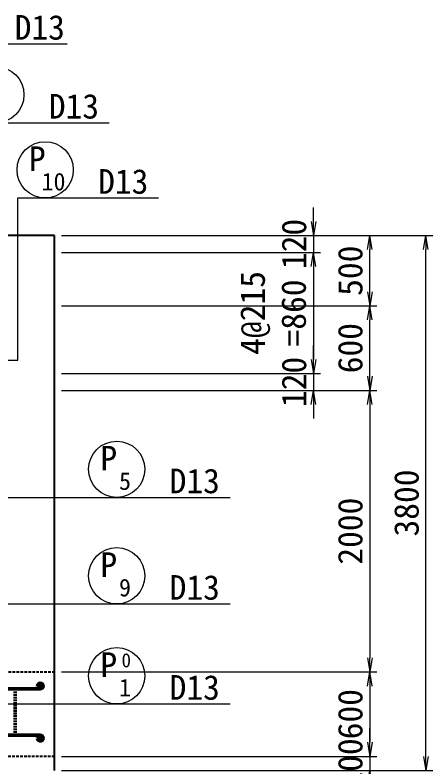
# Model space of a CAD drawing. Header units: millimetres. Extents: x 169470 to 758170, y -17820 to 11880.
# Drawn here: x 474729 to 477700, y -10740 to -5399 of the extents above; entities that cross this region are included whole.
import ezdxf
from ezdxf.enums import TextEntityAlignment as Align

# ---------------------------------------------------------------- set-up
doc = ezdxf.new("R2010")
doc.units = ezdxf.units.MM
doc.header["$LTSCALE"] = 50
doc.header["$PDSIZE"] = 300
doc.linetypes.add('DASHED2', pattern=[0.375, 0.25, -0.125])
doc.layers.get('Defpoints').update_dxf_attribs({"color": 151})
for name, color, linetype, lineweight in [('D-STR', 1, 'Continuous', 25), ('D-STR-DIM', 7, 'Continuous', 13), ('D-STR-HTXT', 7, 'Continuous', 13), ('D-STR-STR1', 2, 'Continuous', 50), ('D-STR-STR2', 6, 'Continuous', 50), ('D-STR-STR3', 4, 'Continuous', 50), ('D-STR-TXT', 7, 'Continuous', 13)]:
    doc.layers.add(name, color=color, linetype=linetype, lineweight=lineweight)
doc.styles.add('YOKO_GOTHIC', font='MS Gothic.ttf')
doc.dimstyles.new('S50', dxfattribs={"dimscale": 50, "dimtxt": 3.5, "dimasz": 2, "dimexe": 1, "dimexo": 1, "dimgap": 1, "dimtad": 1, "dimdec": 0, "dimzin": 1, "dimdsep": 46, "dimtxsty": 'YOKO_GOTHIC', "dimblk": 'OPEN', "dimcen": 0, "dimclrd": 256, "dimclre": 256, "dimclrt": 256, "dimaunit": 1, "dimadec": 3, "dimazin": 0, "dimtfac": 1, "dimtdec": 0, "dimtix": 1, "dimtmove": 2, "dimatfit": 3, "dimldrblk": 'OPEN', "dimfxl": 1, "dimlwd": -1, "dimlwe": -1, "dimarcsym": 2})

# ---------------------------------------------------------------- blocks, each defined once
blk = doc.blocks.new('B')
at = {"layer": 'D-STR-STR2', "lineweight": 50}
for radius in [20, 10]:
    blk.add_circle((5866.7, 22812.3), radius, dxfattribs=at)
blk = doc.blocks.new('_Open')
at = {"color": 0, "linetype": 'ByBlock', "lineweight": -2}
for p, q in [((-1, 0.167), (0, 0)), ((-1, -0.167), (0, 0)), ((0, 0), (-1, 0))]:
    blk.add_line(p, q, dxfattribs=at)
blk = doc.blocks.new('*D4533')
at = {"layer": 'D-STR-DIM', "ltscale": 1500, "transparency": 16777216}
for p, q in [((476850.3, -6865.1), (476850.3, -6765.1)), ((475058.2, -6965.1), (476900.3, -6965.1)), ((476850.3, -6965.1), (476850.3, -7085.1)), ((475058.2, -7085.1), (476900.3, -7085.1)), ((476850.3, -7185.1), (476850.3, -7285.1))]:
    blk.add_line(p, q, dxfattribs=at)
at = {"layer": 'Defpoints', "color": 0, "ltscale": 1500, "transparency": 16777216}
for p in [(475008.2, -6965.1), (475008.2, -7085.1), (476850.3, -7085.1)]:
    blk.add_point(p, dxfattribs=at)
at = {"layer": 'D-STR-DIM', "ltscale": 1500, "transparency": 16777216, "xscale": 100, "yscale": 100, "zscale": 100}
for p, rotation in [((476850.3, -6965.1), 270), ((476850.3, -7085.1), 90)]:
    blk.add_blockref('_Open', p, dxfattribs=dict(at, rotation=rotation))
at = {"layer": 'D-STR-DIM', "ltscale": 1500, "transparency": 16777216, "insert": (476712.8, -7025.1), "char_height": 175, "attachment_point": 5, "rotation": 90, "style": 'YOKO_GOTHIC'}
blk.add_mtext('120', dxfattribs=at)
blk = doc.blocks.new('*D3084')
at = {"layer": 'D-STR-DIM', "ltscale": 1500, "transparency": 16777216}
for p, q in [((475058.2, -7085.1), (476900.3, -7085.1)), ((476850.3, -7185.1), (476850.3, -7845.1)), ((475058.2, -7945.1), (476900.3, -7945.1))]:
    blk.add_line(p, q, dxfattribs=at)
at = {"layer": 'Defpoints', "color": 0, "ltscale": 1500, "transparency": 16777216}
for p in [(475008.2, -7085.1), (475008.2, -7945.1), (476850.3, -7945.1)]:
    blk.add_point(p, dxfattribs=at)
at = {"layer": 'D-STR-DIM', "ltscale": 1500, "transparency": 16777216, "xscale": 100, "yscale": 100, "zscale": 100}
for p, rotation in [((476850.3, -7085.1), 90), ((476850.3, -7945.1), 270)]:
    blk.add_blockref('_Open', p, dxfattribs=dict(at, rotation=rotation))
at = {"layer": 'D-STR-DIM', "ltscale": 1500, "transparency": 16777216, "insert": (476564.7, -7515.1), "char_height": 175, "attachment_point": 5, "rotation": 90, "style": 'YOKO_GOTHIC'}
blk.add_mtext('4@215\\P=860', dxfattribs=at)
blk = doc.blocks.new('*D3085')
at = {"layer": 'D-STR-DIM', "ltscale": 1500, "transparency": 16777216}
for p, q in [((476850.3, -7845.1), (476850.3, -7745.1)), ((475058.2, -7945.1), (476900.3, -7945.1)), ((476850.3, -7945.1), (476850.3, -8065.1)), ((475058.2, -8065.1), (476900.3, -8065.1)), ((476850.3, -8165.1), (476850.3, -8265.1))]:
    blk.add_line(p, q, dxfattribs=at)
at = {"layer": 'Defpoints', "color": 0, "ltscale": 1500, "transparency": 16777216}
for p in [(475008.2, -7945.1), (475008.2, -8065.1), (476850.3, -8065.1)]:
    blk.add_point(p, dxfattribs=at)
at = {"layer": 'D-STR-DIM', "ltscale": 1500, "transparency": 16777216, "xscale": 100, "yscale": 100, "zscale": 100}
for p, rotation in [((476850.3, -7945.1), 270), ((476850.3, -8065.1), 90)]:
    blk.add_blockref('_Open', p, dxfattribs=dict(at, rotation=rotation))
at = {"layer": 'D-STR-DIM', "ltscale": 1500, "transparency": 16777216, "insert": (476712.8, -8005.1), "char_height": 175, "attachment_point": 5, "rotation": 90, "style": 'YOKO_GOTHIC'}
blk.add_mtext('120', dxfattribs=at)
blk = doc.blocks.new('*D3086')
at = {"layer": 'D-STR-DIM', "ltscale": 1500, "transparency": 16777216}
for p, q in [((475058.2, -7465.1), (477300.3, -7465.1)), ((477250.3, -7965.1), (477250.3, -7565.1)), ((475058.2, -8065.1), (477300.3, -8065.1))]:
    blk.add_line(p, q, dxfattribs=at)
at = {"layer": 'Defpoints', "color": 0, "ltscale": 1500, "transparency": 16777216}
for p in [(475008.2, -7465.1), (477250.3, -7465.1), (475008.2, -8065.1)]:
    blk.add_point(p, dxfattribs=at)
at = {"layer": 'D-STR-DIM', "ltscale": 1500, "transparency": 16777216, "xscale": 100, "yscale": 100, "zscale": 100}
for p, rotation in [((477250.3, -7465.1), 90), ((477250.3, -8065.1), 270)]:
    blk.add_blockref('_Open', p, dxfattribs=dict(at, rotation=rotation))
at = {"layer": 'D-STR-DIM', "ltscale": 1500, "transparency": 16777216, "insert": (477112.8, -7765.1), "char_height": 175, "attachment_point": 5, "rotation": 90, "style": 'YOKO_GOTHIC'}
blk.add_mtext('600', dxfattribs=at)
blk = doc.blocks.new('*D3087')
at = {"layer": 'D-STR-DIM', "ltscale": 1500, "transparency": 16777216}
for p, q in [((475058.2, -6965.1), (477300.3, -6965.1)), ((477250.3, -7365.1), (477250.3, -7065.1)), ((475058.2, -7465.1), (477300.3, -7465.1))]:
    blk.add_line(p, q, dxfattribs=at)
at = {"layer": 'Defpoints', "color": 0, "ltscale": 1500, "transparency": 16777216}
for p in [(475008.2, -6965.1), (477250.3, -6965.1), (475008.2, -7465.1)]:
    blk.add_point(p, dxfattribs=at)
at = {"layer": 'D-STR-DIM', "ltscale": 1500, "transparency": 16777216, "xscale": 100, "yscale": 100, "zscale": 100}
for p, rotation in [((477250.3, -6965.1), 90), ((477250.3, -7465.1), 270)]:
    blk.add_blockref('_Open', p, dxfattribs=dict(at, rotation=rotation))
at = {"layer": 'D-STR-DIM', "ltscale": 1500, "transparency": 16777216, "insert": (477112.8, -7215.1), "char_height": 175, "attachment_point": 5, "rotation": 90, "style": 'YOKO_GOTHIC'}
blk.add_mtext('500', dxfattribs=at)
blk = doc.blocks.new('*D4534')
at = {"layer": 'D-STR-DIM', "ltscale": 1500, "transparency": 16777216}
for p, q in [((475058.2, -8065.1), (477300.3, -8065.1)), ((477250.3, -8165.1), (477250.3, -9965.1)), ((475058.2, -10065.1), (477300.3, -10065.1))]:
    blk.add_line(p, q, dxfattribs=at)
at = {"layer": 'Defpoints', "color": 0, "ltscale": 1500, "transparency": 16777216}
for p in [(475008.2, -8065.1), (475008.2, -10065.1), (477250.3, -10065.1)]:
    blk.add_point(p, dxfattribs=at)
at = {"layer": 'D-STR-DIM', "ltscale": 1500, "transparency": 16777216, "xscale": 100, "yscale": 100, "zscale": 100}
for p, rotation in [((477250.3, -8065.1), 90), ((477250.3, -10065.1), 270)]:
    blk.add_blockref('_Open', p, dxfattribs=dict(at, rotation=rotation))
at = {"layer": 'D-STR-DIM', "ltscale": 1500, "transparency": 16777216, "insert": (477112.8, -9065.1), "char_height": 175, "attachment_point": 5, "rotation": 90, "style": 'YOKO_GOTHIC'}
blk.add_mtext('2000', dxfattribs=at)
blk = doc.blocks.new('*D4535')
at = {"layer": 'D-STR-DIM', "ltscale": 1500, "transparency": 16777216}
for p, q in [((475058.2, -10065.1), (477300.3, -10065.1)), ((477250.3, -10165.1), (477250.3, -10565.1)), ((475058.2, -10665.1), (477300.3, -10665.1))]:
    blk.add_line(p, q, dxfattribs=at)
at = {"layer": 'Defpoints', "color": 0, "ltscale": 1500, "transparency": 16777216}
for p in [(475008.2, -10065.1), (475008.2, -10665.1), (477250.3, -10665.1)]:
    blk.add_point(p, dxfattribs=at)
at = {"layer": 'D-STR-DIM', "ltscale": 1500, "transparency": 16777216, "xscale": 100, "yscale": 100, "zscale": 100}
for p, rotation in [((477250.3, -10065.1), 90), ((477250.3, -10665.1), 270)]:
    blk.add_blockref('_Open', p, dxfattribs=dict(at, rotation=rotation))
at = {"layer": 'D-STR-DIM', "ltscale": 1500, "transparency": 16777216, "insert": (477112.8, -10365.1), "char_height": 175, "attachment_point": 5, "rotation": 90, "style": 'YOKO_GOTHIC'}
blk.add_mtext('600', dxfattribs=at)
blk = doc.blocks.new('*D3088')
at = {"layer": 'D-STR-DIM', "ltscale": 1500, "transparency": 16777216}
for p, q in [((475058.2, -6965.1), (477700.3, -6965.1)), ((477650.3, -10665.1), (477650.3, -7065.1)), ((475058.2, -10765.1), (477700.3, -10765.1))]:
    blk.add_line(p, q, dxfattribs=at)
at = {"layer": 'Defpoints', "color": 0, "ltscale": 1500, "transparency": 16777216}
for p in [(475008.2, -6965.1), (477650.3, -6965.1), (475008.2, -10765.1)]:
    blk.add_point(p, dxfattribs=at)
at = {"layer": 'D-STR-DIM', "ltscale": 1500, "transparency": 16777216, "xscale": 100, "yscale": 100, "zscale": 100}
for p, rotation in [((477650.3, -6965.1), 90), ((477650.3, -10765.1), 270)]:
    blk.add_blockref('_Open', p, dxfattribs=dict(at, rotation=rotation))
at = {"layer": 'D-STR-DIM', "ltscale": 1500, "transparency": 16777216, "insert": (477512.8, -8865.1), "char_height": 175, "attachment_point": 5, "rotation": 90, "style": 'YOKO_GOTHIC'}
blk.add_mtext('3800', dxfattribs=at)
blk = doc.blocks.new('*D4396')
at = {"layer": 'D-STR-DIM', "ltscale": 1500, "transparency": 16777216}
for p, q in [((477250.3, -10565.1), (477250.3, -10465.1)), ((475058.2, -10665.1), (477300.3, -10665.1)), ((477250.3, -10665.1), (477250.3, -10765.1)), ((475058.2, -10765.1), (477300.3, -10765.1)), ((477250.3, -10865.1), (477250.3, -10965.1))]:
    blk.add_line(p, q, dxfattribs=at)
at = {"layer": 'Defpoints', "color": 0, "ltscale": 1500, "transparency": 16777216}
for p in [(475008.2, -10665.1), (475008.2, -10765.1), (477250.3, -10765.1)]:
    blk.add_point(p, dxfattribs=at)
at = {"layer": 'D-STR-DIM', "ltscale": 1500, "transparency": 16777216, "xscale": 100, "yscale": 100, "zscale": 100}
for p, rotation in [((477250.3, -10665.1), 270), ((477250.3, -10765.1), 90)]:
    blk.add_blockref('_Open', p, dxfattribs=dict(at, rotation=rotation))
at = {"layer": 'D-STR-DIM', "ltscale": 1500, "transparency": 16777216, "insert": (477112.8, -10715.1), "char_height": 175, "attachment_point": 5, "rotation": 90, "style": 'YOKO_GOTHIC'}
blk.add_mtext('100', dxfattribs=at)

msp = doc.modelspace()

# ---------------------------------------------------------------- linework, layer by layer
at = {"layer": 'D-STR'}
for p, q in [((475008.17, -6965.07), (470808.17, -6965.07)), ((475008.17, -10765.07), (475008.17, -6965.07))]:
    msp.add_line(p, q, dxfattribs=at)
at = {"layer": 'D-STR', "linetype": 'DASHED2', "ltscale": 1.5}
for p, q in [((474008.17, -10065.07), (475008.17, -10065.07)), ((475008.17, -10665.07), (470808.17, -10665.07))]:
    msp.add_line(p, q, dxfattribs=at)
at = {"layer": 'D-STR-HTXT'}
for p, q in [((474398.77, -6164.63), (475398.77, -6164.63)), ((474749.51, -6698.51), (475749.51, -6698.51)), ((474629.67, -9582.2), (476257.86, -9582.2))]:
    msp.add_line(p, q, dxfattribs=at)
for centre in [(474592.21, -5964.63), (474942.94, -6498.51), (475451.29, -8625.75), (475451.29, -9382.2), (475451.29, -10092.46)]:
    msp.add_circle(centre, 200, dxfattribs=at)
at = {"layer": 'D-STR-STR1'}
for p, q in [((470908.17, -10185.07), (474908.17, -10185.07)), ((474908.17, -10515.07), (473598.17, -10515.07))]:
    msp.add_line(p, q, dxfattribs=at)
at = {"layer": 'D-STR-STR3', "linetype": 'DASHED2'}
msp.add_line((474728.5, -10185.07), (474728.5, -10515.07), dxfattribs=at)

# ---------------------------------------------------------------- block references
at = {"layer": 'D-STR-STR2', "xscale": -1}
for p in [(480774.82, -32977.34), (480774.82, -33347.34)]:
    msp.add_blockref('B', p, dxfattribs=at)

# ---------------------------------------------------------------- texts
at = {"layer": 'D-STR-TXT', "style": 'YOKO_GOTHIC'}
for p in [(474725.99, -5573.9), (474968.73, -6134.63), (475319.47, -6668.51), (475827.81, -8795.75), (475827.81, -9552.2), (475827.81, -10262.46)]:
    msp.add_text('D13', height=175, dxfattribs=at).set_placement(p)
for s, height, p in [('P', 175, (474886.67, -6506.82)), ('10', 125, (475002.33, -6644.63)), ('P', 175, (475395.02, -8634.07)), ('5', 125, (475510.68, -8771.87)), ('P', 175, (475395.02, -9390.51)), ('9', 125, (475510.68, -9528.32)), ('P', 175, (475395.02, -10100.77)), ('0', 100, (475519.41, -10032.27)), ('1', 125, (475510.68, -10238.58))]:
    msp.add_text(s, height=height, dxfattribs=at).set_placement(p, align=Align.CENTER)

# ---------------------------------------------------------------- dimensions: what is measured, and where the dimension line sits
at = {"layer": 'D-STR-DIM', "ltscale": 1500}
for base, p1, p2, picture, middle in [((476850.28, -7085.07), (475008.17, -6965.07), (475008.17, -7085.07), '*D4533', (476712.78, -7025.07)), ((477250.28, -6965.07), (475008.17, -7465.07), (475008.17, -6965.07), '*D3087', (477112.78, -7215.07)), ((477650.28, -6965.07), (475008.17, -10765.07), (475008.17, -6965.07), '*D3088', (477512.78, -8865.07)), ((477250.28, -7465.07), (475008.17, -8065.07), (475008.17, -7465.07), '*D3086', (477112.78, -7765.07)), ((476850.28, -8065.07), (475008.17, -7945.07), (475008.17, -8065.07), '*D3085', (476712.78, -8005.07)), ((477250.28, -10065.07), (475008.17, -8065.07), (475008.17, -10065.07), '*D4534', (477112.78, -9065.07)), ((477250.28, -10665.07), (475008.17, -10065.07), (475008.17, -10665.07), '*D4535', (477112.78, -10365.07)), ((477250.28, -10765.07), (475008.17, -10665.07), (475008.17, -10765.07), '*D4396', (477112.78, -10715.07))]:
    dim = msp.add_linear_dim(base=base, p1=p1, p2=p2, angle=90, dimstyle='S50', dxfattribs=at)
    dim.commit()
    dim.dimension.update_dxf_attribs({"geometry": picture, "text_midpoint": middle})
dim = msp.add_linear_dim(base=(476850.28, -7945.07), p1=(475008.17, -7085.07), p2=(475008.17, -7945.07), angle=90, text='4@215\\P=<>', dimstyle='S50', dxfattribs=at)
dim.commit()
dim.dimension.update_dxf_attribs({"geometry": '*D3084', "text_midpoint": (476564.73, -7515.07)})

# ---------------------------------------------------------------- leaders
at = {"layer": 'D-STR-HTXT'}
for points in [[(473708.17, -9935.07), (473708.17, -5603.9), (475100, -5603.9)], [(472604, -7849.54), (474749.51, -7849.54), (474749.51, -6698.51)], [(473528.17, -8825.75), (476257.86, -8825.75)], [(472928.17, -10292.46), (476257.86, -10292.46)], [(474341.85, -10515.07), (474341.85, -11679.91), (477113.66, -11679.91)]]:
    msp.add_leader(points, dimstyle='S50', dxfattribs=at)

doc.saveas('drawing.dxf')
